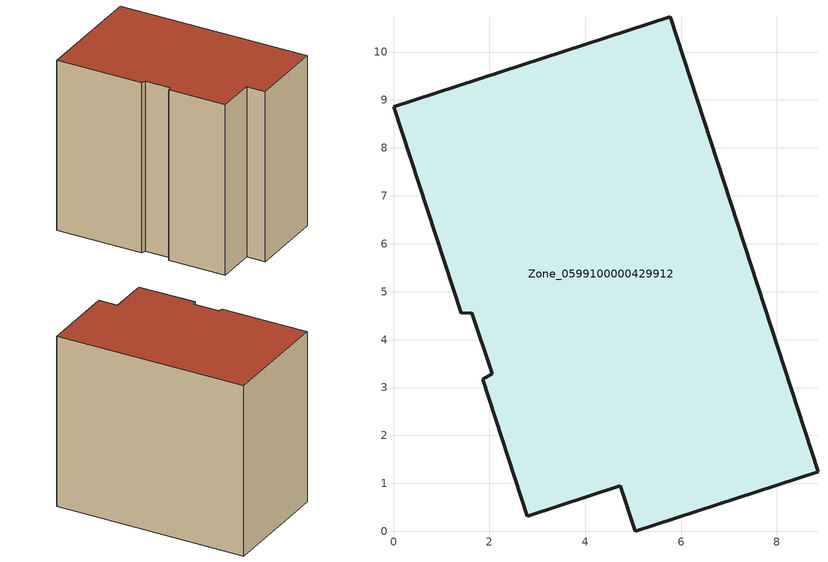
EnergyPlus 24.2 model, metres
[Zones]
Zone_0599100000429912
 floor ground (C_G): 1.41,4.55 0,8.86 5.77,10.74 8.86,1.24 5.04,0 4.73,0.95 2.8,0.31 1.86,3.17 2.06,3.29 1.64,4.56 z2.89
 wall outside (C_F): 0,8.86 1.41,4.55 1.64,4.56 2.06,3.29 1.86,3.17 2.8,0.31 4.73,0.95 5.04,0 8.86,1.24 5.77,10.74 0,8.86 z2.89:11.91
 roof outside (C_R): 1.86,3.17 2.8,0.31 4.73,0.95 5.04,0 8.86,1.24 5.77,10.74 0,8.86 1.41,4.55 1.64,4.56 2.06,3.29 z11.91
[BUILDING]
Pand.0599100000429912: North Axis=0; Terrain=City; Loads Convergence Tolerance Value=0.04; Temperature Convergence Tolerance Value=0.4; Solar Distribution=FullExterior; Maximum Number of Warmup Days=25; Minimum Number of Warmup Days=1
[Site:Location]
Rotterdam.The.Hague.AP_ZH_NLD Design_Conditions: Latitude=51.96; Longitude=4.45; Time Zone=1; Elevation=-4.5
[SITE:GROUNDTEMPERATURE:BUILDINGSURFACE]
18, 18, 18, 18, 18, 18, 18, 18, 18, 18, 18, 18
[MATERIAL] Thermal Absorptance=0.9; Solar Absorptance=0.7; Visible Absorptance=0.7
Name | Roughness | Thickness | Conductivity | Density | Specific Heat
G.TC.2006-2014 | MediumSmooth | 0.15 | 0.06 | 540 | 1210
F.TC.2006-2014 | Rough | 0.3 | 0.12 | 1920 | 840
R.TC.2006-2014 | MediumRough | 0.2 | 0.08 | 1500 | 1000
[CONSTRUCTION]
C_G: G.TC.2006-2014
C_F: F.TC.2006-2014
C_R: R.TC.2006-2014
[ZONE]
Zone_0599100000429912: Type=1; Multiplier=1; Ceiling Height=Autocalculate; Volume=Autocalculate; Floor Area=autocalculate; Part of Total Floor Area=Yes
[ZONEINFILTRATION:DESIGNFLOWRATE]
Infil_Zone_0599100000429912: Zone or ZoneList or Space or SpaceList=Zone_0599100000429912; Schedule=AlwaysOn; Design Flow Rate Calculation Method=Flow/Area; Flow Rate per Floor Area=0.0015; Constant Term Coefficient=1; Temperature Term Coefficient=0; Velocity Term Coefficient=0; Velocity Squared Term Coefficient=0
[HVACTEMPLATE:ZONE:IDEALLOADSAIRSYSTEM]
Zone_0599100000429912: Maximum Heating Supply Air Temperature=50; Minimum Cooling Supply Air Temperature=13; Maximum Heating Supply Air Humidity Ratio=0.0156; Minimum Cooling Supply Air Humidity Ratio=0.0077; Heating Limit=NoLimit; Cooling Limit=NoLimit; Dehumidification Control Type=ConstantSensibleHeatRatio; Cooling Sensible Heat Ratio=0.7; Dehumidification Setpoint=60; Humidification Control Type=None; Humidification Setpoint=30; Outdoor Air Method=None; Outdoor Air Flow Rate per Person=0.00944; Outdoor Air Flow Rate per Zone Floor Area=0; Outdoor Air Flow Rate per Zone=0; Demand Controlled Ventilation Type=None; Outdoor Air Economizer Type=NoEconomizer; Heat Recovery Type=None; Sensible Heat Recovery Effectiveness=0.7; Latent Heat Recovery Effectiveness=0.65
[ZONECONTROL:THERMOSTAT]
ThermostatControl_Zone_0599100000429912: Zone or ZoneList=Zone_0599100000429912; Control Type Schedule=DualSetpointControlType; Control 1=Thermostat_Zone_0599100000429912; Temperature Difference Between Cutout And Setpoint=0
[THERMOSTATSETPOINT:DUALSETPOINT]
Thermostat_Zone_0599100000429912: Heating Setpoint Temperature Schedule=HeatingSetpoint_Zone_0599100000429912; Cooling Setpoint Temperature Schedule=CoolingSetpoint_Zone_0599100000429912
[SCHEDULE:COMPACT]
HeatingSetpoint_Zone_0599100000429912: Through: 12/31, For: AllDays, Until: 24:00, 21
CoolingSetpoint_Zone_0599100000429912: Through: 12/31, For: AllDays, Until: 24:00, 24
DualSetpointControlType: Through: 12/31, For: AllDays, Until: 24:00, 4
AlwaysOn: Through: 12/31, For: AllDays, Until: 24:00, 1
